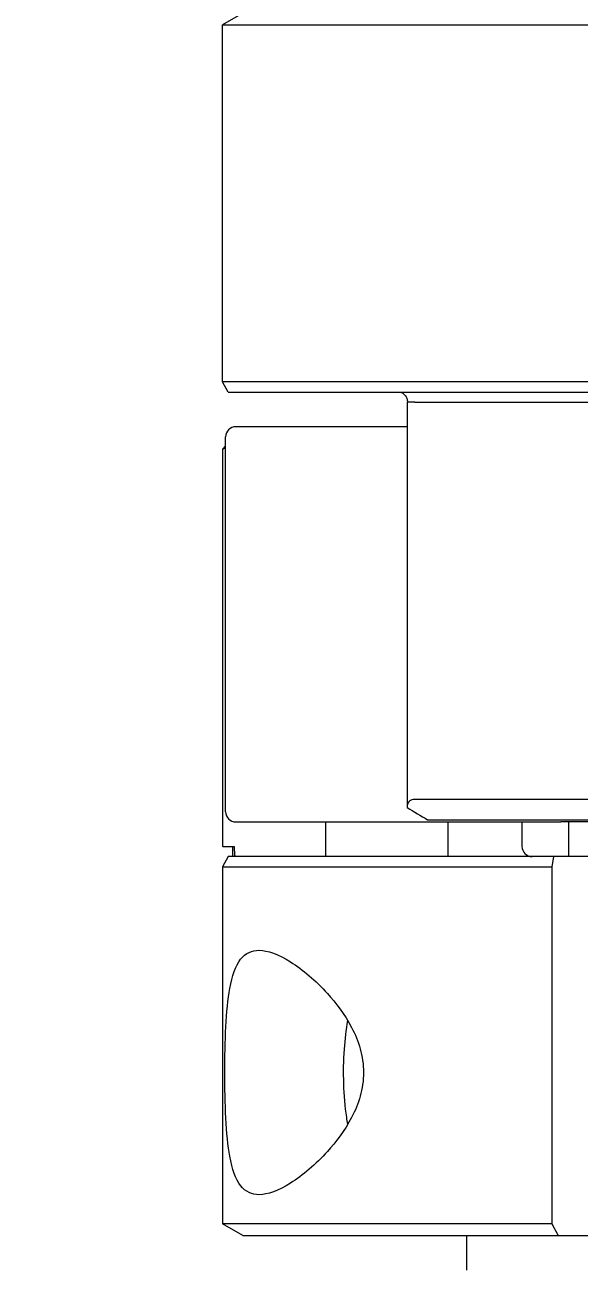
# Model space of a CAD drawing. Header units: millimetres. Extents: x 651 to 8859, y -354 to 894.
# Drawn here: x 2702.44 to 2705.16, y 67.32 to 73.43 of the extents above; entities that cross this region are included whole.
import ezdxf
from ezdxf import colors
from ezdxf.entities.mleader import LeaderData, LeaderLine
from ezdxf.math import Vec2, Vec3

# ---------------------------------------------------------------- set-up
doc = ezdxf.new("R2010")
doc.units = ezdxf.units.MM
doc.layers.get('0').update_dxf_attribs({"lineweight": 18})
doc.layers.add('cienka', color=7, linetype='Continuous', lineweight=9)
doc.layers.add('Widoczne (ISO)', color=7, linetype='Continuous', lineweight=18)
doc.styles.get("Standard").update_dxf_attribs({"font": 'tahoma.ttf'})
doc.dimstyles.new('5', dxfattribs={"dimtxt": 3, "dimasz": 2.5, "dimexe": 0.18, "dimexo": 0.0625, "dimgap": 0.09, "dimtad": 0, "dimtih": 1, "dimtoh": 1, "dimdec": 0, "dimlfac": 5, "dimzin": 0, "dimdsep": 46, "dimtxsty": 'Standard', "dimcen": 0.09, "dimadec": 0, "dimazin": 0, "dimtfac": 1, "dimtdec": 0, "dimtofl": 0, "dimtmove": 0, "dimatfit": 3, "dimfxl": 1, "dimtolj": 1, "dimtzin": 0, "dimarcsym": 0})

# ---------------------------------------------------------------- blocks, each defined once
blk = doc.blocks.new('_Dot')
at = {"color": 0, "linetype": 'ByBlock', "lineweight": -2}
blk.add_line((-0.5, 0), (-1, 0), dxfattribs=at)
at = {"color": 0, "linetype": 'ByBlock', "const_width": 0.5}
blk.add_lwpolyline([(-0.25, 0, 1), (0.25, 0, 1)], format="xyb", close=True, dxfattribs=at)
blk = doc.blocks.new('*D304')
at = {"layer": 'cienka', "color": 0, "lineweight": -2, "transparency": 16777216}
for p, q in [((2596.9079, 83.3381), (2596.9079, 30.8383)), ((2717.7079, 83.3381), (2717.7079, 30.8383)), ((2599.4079, 31.0183), (2653.9761, 31.0183)), ((2715.2079, 31.0183), (2660.6396, 31.0183))]:
    blk.add_line(p, q, dxfattribs=at)
at = {"layer": 'cienka', "color": 0, "transparency": 16777216}
for points in [[(2599.4079, 31.435), (2599.4079, 30.6017), (2596.9079, 31.0183)], [(2715.2079, 31.435), (2715.2079, 30.6017), (2717.7079, 31.0183)]]:
    blk.add_solid(points, dxfattribs=at)
at = {"layer": 'Defpoints', "color": 0, "transparency": 16777216}
for p in [(2596.9079, 83.4006), (2717.7079, 83.4006), (2717.7079, 31.0183)]:
    blk.add_point(p, dxfattribs=at)
at = {"layer": 'cienka', "color": 0, "transparency": 16777216, "insert": (2657.3079, 31.0183), "char_height": 3, "attachment_point": 5}
blk.add_mtext('\\A1;604', dxfattribs=at)

msp = doc.modelspace()

# ---------------------------------------------------------------- linework, layer by layer
at = {"layer": 'Widoczne (ISO)'}
for p, q in [((2703.5079, 73.4906), (2703.4079, 73.4329)), ((2703.4079, 73.4329), (2708.2465, 73.4329)), ((2703.4079, 71.6806), (2703.4079, 73.4329)), ((2708.2465, 71.6806), (2703.4079, 71.6806)), ((2703.4367, 71.6306), (2703.4079, 71.6806)), ((2703.4367, 71.6306), (2708.219, 71.6306)), ((2704.3524, 71.5806), (2704.3146, 71.5806)), ((2704.3146, 71.5806), (2704.3146, 69.5941)), ((2704.3524, 71.5806), (2706.0206, 71.5806)), ((2704.2548, 71.4606), (2703.4738, 71.4606)), ((2704.3146, 71.4606), (2704.2548, 71.4606)), ((2703.4238, 69.5706), (2703.4238, 71.4106)), ((2703.4238, 71.3666), (2703.4079, 71.3506)), ((2703.4079, 71.3506), (2703.4104, 71.3506)), ((2703.4079, 71.3506), (2703.4079, 69.4006)), ((2706.0206, 69.6306), (2704.3524, 69.6306)), ((2703.4738, 69.5206), (2704.2548, 69.5206)), ((2703.9158, 69.3506), (2703.9158, 69.5206)), ((2704.2548, 69.5206), (2705.0692, 69.5206)), ((2704.4146, 69.5306), (2706.0161, 69.5306)), ((2704.5158, 69.3506), (2704.5158, 69.5206)), ((2704.8778, 69.5206), (2704.8778, 69.4006)), ((2705.2683, 69.5206), (2705.0692, 69.5206)), ((2705.1079, 69.3506), (2705.1079, 69.5206)), ((2703.4104, 69.4006), (2703.4079, 69.4006)), ((2703.4104, 69.4006), (2703.4659, 69.4006)), ((2703.4579, 69.4006), (2703.4579, 69.3506)), ((2703.4367, 69.3506), (2703.4079, 69.3006)), ((2705.0332, 69.3506), (2703.4367, 69.3506)), ((2705.0332, 69.3506), (2705.0243, 69.3006)), ((2705.2615, 69.3506), (2705.0332, 69.3506)), ((2703.4079, 69.3006), (2705.0243, 69.3006)), ((2703.4079, 69.3006), (2703.4079, 67.5483)), ((2705.0243, 69.3006), (2705.0243, 67.5483)), ((2705.0243, 67.5483), (2703.4079, 67.5483)), ((2703.5079, 67.4906), (2703.4079, 67.5483)), ((2703.5079, 67.4906), (2705.0551, 67.4906)), ((2704.6079, 67.3206), (2704.6079, 67.4906)), ((2705.0551, 67.4906), (2705.2834, 67.4906))]:
    msp.add_line(p, q, dxfattribs=at)
for centre, start, end in [((2703.4738, 71.4106), 90, 180), ((2703.4738, 69.5706), 180, 270), ((2704.9278, 69.4006), 180, 270)]:
    msp.add_arc(centre, 0.05, start, end, dxfattribs=at)
msp.add_ellipse((2704.9241, 70.1931), major_axis=(4.3255, -2.5992), ratio=0.16455, start_param=4.670279, end_param=4.693465, dxfattribs=at)
for points, knots in [([(2704.2743, 71.6306), (2704.2793, 71.6306), (2704.2844, 71.6294), (2704.2946, 71.6245), (2704.2996, 71.6205), (2704.3075, 71.6108), (2704.3107, 71.6053), (2704.3147, 71.5938), (2704.3158, 71.5881), (2704.316, 71.5817), (2704.316, 71.5811), (2704.316, 71.5806)], [0.04049558, 0.04049558, 0.04049558, 0.04049558, 0.05067485, 0.05067485, 0.06205689, 0.06205689, 0.07219109, 0.07219109, 0.08104691, 0.08104691, 0.08183162, 0.08183162, 0.08183162, 0.08183162]), ([(2703.4104, 71.3506), (2703.4107, 71.3506), (2703.4118, 71.3513), (2703.4154, 71.3542), (2703.4179, 71.3563), (2703.4219, 71.3598), (2703.4228, 71.3607), (2703.4238, 71.3615)], [-0.27266316, -0.27266316, -0.27266316, -0.27266316, -0.26205002, -0.26205002, -0.25143687, -0.25143687, -0.24839279, -0.24839279, -0.24839279, -0.24839279]), ([(2704.3524, 69.6306), (2704.3468, 69.6306), (2704.3417, 69.6299), (2704.3328, 69.627), (2704.3289, 69.6249), (2704.3195, 69.6168), (2704.3161, 69.609), (2704.3146, 69.5979), (2704.3145, 69.5947), (2704.3147, 69.5913)], [-0.27266316, -0.27266316, -0.27266316, -0.27266316, -0.26205002, -0.26205002, -0.25143687, -0.25143687, -0.23021058, -0.23021058, -0.22236131, -0.22236131, -0.22236131, -0.22236131]), ([(2703.4659, 69.4006), (2703.4659, 69.4001), (2703.4659, 69.3996), (2703.4659, 69.3931), (2703.466, 69.3874), (2703.4664, 69.3759), (2703.4668, 69.3704), (2703.4677, 69.3607), (2703.4683, 69.3567), (2703.4696, 69.3518), (2703.4702, 69.3506), (2703.4709, 69.3506)], [-0.08183162, -0.08183162, -0.08183162, -0.08183162, -0.08104691, -0.08104691, -0.07219109, -0.07219109, -0.06205689, -0.06205689, -0.05067485, -0.05067485, -0.04049558, -0.04049558, -0.04049558, -0.04049558]), ([(2704.1003, 68.2906), (2704.1003, 68.331), (2704.0944, 68.3697), (2704.0738, 68.4434), (2704.0592, 68.4784), (2704.0081, 68.5765), (2703.9644, 68.633), (2703.8656, 68.7421), (2703.8016, 68.7959), (2703.6838, 68.8704), (2703.6302, 68.8906), (2703.5533, 68.8906), (2703.5217, 68.8775), (2703.4729, 68.8147), (2703.4556, 68.7648), (2703.4351, 68.6515), (2703.4288, 68.5867), (2703.4213, 68.4433), (2703.4199, 68.3647), (2703.4199, 68.2906), (2703.4199, 68.2165), (2703.4213, 68.1379), (2703.4288, 67.9945), (2703.4351, 67.9298), (2703.4556, 67.8164), (2703.4729, 67.7665), (2703.5217, 67.7038), (2703.5533, 67.6906), (2703.6302, 67.6906), (2703.6838, 67.7108), (2703.8016, 67.7853), (2703.8656, 67.8392), (2703.9644, 67.9482), (2704.0081, 68.0047), (2704.0592, 68.1028), (2704.0738, 68.1378), (2704.0944, 68.2115), (2704.1003, 68.2503), (2704.1003, 68.2906)], [1.083936, 1.083936, 1.083936, 1.083936, 1.144468, 1.144468, 1.205001, 1.205001, 1.326067, 1.326067, 1.498522, 1.498522, 1.670978, 1.670978, 1.808286, 1.808286, 1.945593, 1.945593, 2.056732, 2.056732, 2.167871, 2.167871, 2.167871, 2.27901, 2.27901, 2.390149, 2.390149, 2.527457, 2.527457, 2.664765, 2.664765, 2.83722, 2.83722, 3.009675, 3.009675, 3.130741, 3.130741, 3.191274, 3.191274, 3.251807, 3.251807, 3.251807, 3.251807]), ([(2704.0232, 68.0362), (2704.0213, 68.0475), (2704.0194, 68.059), (2704.0102, 68.1229), (2704.0054, 68.1788), (2704.0016, 68.292), (2704.0027, 68.3492), (2704.0099, 68.4534), (2704.0155, 68.5008), (2704.0232, 68.545)], [6.17312, 6.17312, 6.17312, 6.17312, 6.247474, 6.247474, 6.580525, 6.580525, 6.909621, 6.909621, 7.201118, 7.201118, 7.201118, 7.201118])]:
    msp.add_open_spline(points, degree=3, knots=knots, dxfattribs=at)
msp.add_rational_spline([(2705.0243, 67.5483), (2705.04, 67.5189), (2705.0551, 67.4906)], [1.04307774963, 1.03953417535, 1.03557011336], degree=2, dxfattribs=at)

# ---------------------------------------------------------------- dimensions: what is measured, and where the dimension line sits
at = {"layer": 'cienka'}
dim = msp.add_linear_dim(base=(2717.7079, 31.0183), p1=(2596.9079, 83.4006), p2=(2717.7079, 83.4006), dimstyle='5', dxfattribs=at)
dim.commit()
dim.dimension.update_dxf_attribs({"geometry": '*D304', "text_midpoint": (2657.3079, 31.0183)})

# ---------------------------------------------------------------- leaders
ml = msp.add_multileader_mtext('Standard', dxfattribs=at)
ml.set_content('35', color=256)
ml.set_leader_properties()
ml.set_arrow_properties(name='DOT')
ml.build(insert=Vec2(0, 0))
ml.multileader.update_dxf_attribs({"has_dogleg": 0, "text_left_attachment_type": 5, "text_right_attachment_type": 6, "text_top_attachment_type": 10, "dogleg_length": 0, "arrow_head_size": 1})
ctx = ml.context
ctx.base_point, ctx.char_height, ctx.arrow_head_size, ctx.landing_gap_size, ctx.plane_origin = Vec3(2702.4227, 41.6702), 5, 1, 0, Vec3(2742.7519, 72.6979)
ctx.left_attachment, ctx.right_attachment, ctx.bottom_attachment = 5, 6, 10
notes = []
notes.append((ctx, [(1, (1, 1, 0), (2702.4227, 41.6702), (1, 0), 0, [(0, [(2685.7103, 81.7799)], 0, [])])]))
ctx.mtext.insert, ctx.mtext.width, ctx.mtext.flow_direction = Vec3(2702.4227, 47.7743), 5.832742, 5
for ctx, leaders in notes:
    for number, flags, end, landing, length, lines in leaders:
        leader = LeaderData()
        leader.index, (leader.has_last_leader_line, leader.has_dogleg_vector, leader.attachment_direction) = number, flags
        leader.last_leader_point, leader.dogleg_vector, leader.dogleg_length = Vec3(end), Vec3(landing), length
        for number, points, colour, breaks in lines:
            line = LeaderLine()
            line.index, line.vertices, line.color, line.breaks = number, Vec3.list(points), colors.encode_raw_color(colour), breaks
            leader.lines.append(line)
        ctx.leaders.append(leader)

doc.saveas('drawing.dxf')
